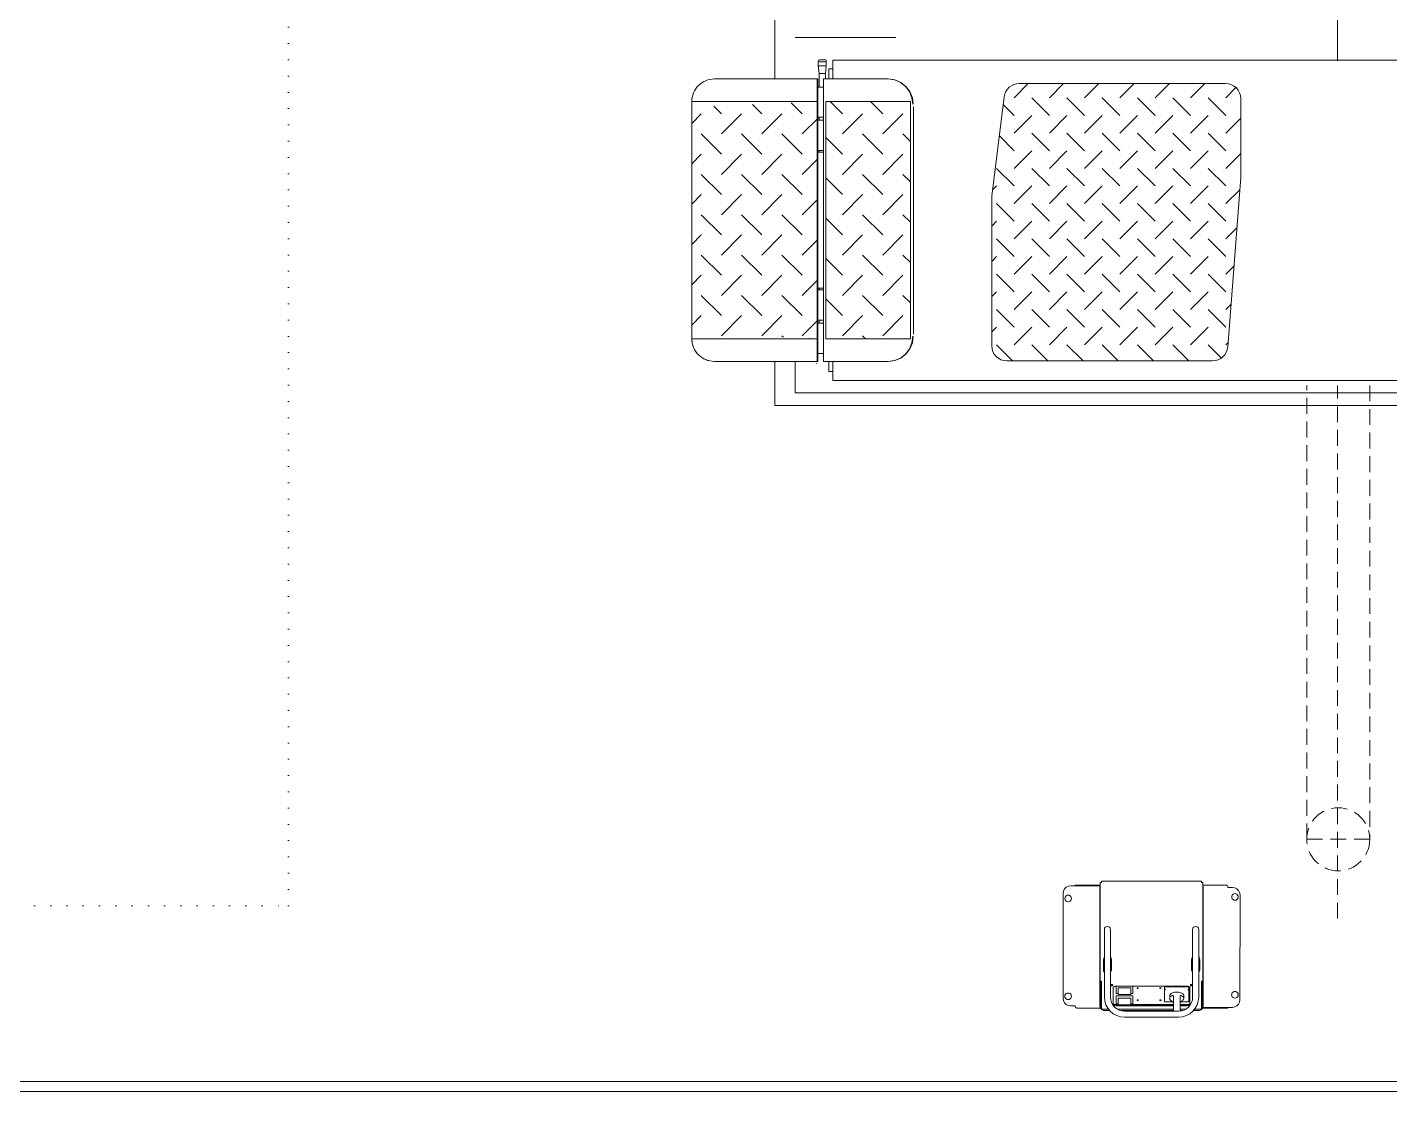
# Model space of a CAD drawing. Extents: x -2598 to 23780, y 0 to 8114.
# Drawn here: x 1207.9 to 1478.2, y 2820 to 3036 of the extents above; entities that cross this region are included whole.
import ezdxf

# ---------------------------------------------------------------- set-up
doc = ezdxf.new("R2010")
doc.units = 0
doc.header["$LTSCALE"] = 25
doc.header["$MEASUREMENT"] = 0
doc.linetypes.add('DOT2', pattern=[0.125, 0, -0.125])
doc.linetypes.add('HIDDEN', pattern=[0.375, 0.25, -0.125])
doc.layers.get('0').update_dxf_attribs({"color": 9, "lineweight": 9})
for name, color, linetype, lineweight in [('01', 9, 'Continuous', 9), ('10', 9, 'Continuous', 9), ('14', 9, 'Continuous', 9), ('20', 9, 'DOT2', 9), ('32-ekipman', 9, 'Continuous', 9), ('35', 9, 'Continuous', 9), ('40', 9, 'Continuous', 9)]:
    doc.layers.add(name, color=color, linetype=linetype, lineweight=lineweight)

# ---------------------------------------------------------------- blocks, each defined once
blk = doc.blocks.new('A$C0F1C398A')
for p, q in [((317.63, 505.5), (317.63, 20.5)), ((251.63, 28), (251.63, 498)), ((315.13, 28), (315.13, 498)), ((259.88, 43.37), (306.88, 43.37)), ((259.88, 26.58), (259.88, 43.37)), ((305.88, 43.96), (260.88, 43.96)), ((260.88, 43.95), (260.88, 43.96)), ((267.76, 43.37), (266.29, 41.9)), ((275.76, 43.37), (274.29, 41.9)), ((283.76, 43.37), (282.29, 41.9)), ((291.76, 43.37), (290.29, 41.9)), ((299.76, 43.37), (298.29, 41.9)), ((305.88, 43.95), (305.88, 43.96)), ((307.68, 43.78), (306.38, 43.95)), ((306.88, 43.37), (306.88, 26.58)), ((262.29, 41.9), (266.29, 37.9)), ((270.29, 41.9), (274.29, 37.9)), ((278.29, 41.9), (282.29, 37.9)), ((290.29, 37.9), (286.29, 41.9)), ((294.29, 41.9), (298.29, 37.9)), ((302.29, 41.9), (306.29, 37.9)), ((306.88, 41.89), (306.85, 42.22)), ((255.55, 40.21), (255.38, 38.93)), ((255.38, 38.93), (255.38, 26.13)), ((262.29, 37.9), (259.88, 35.49)), ((270.29, 37.9), (266.29, 33.9)), ((278.29, 37.9), (274.29, 33.9)), ((286.29, 37.9), (282.29, 33.9)), ((294.29, 37.9), (290.29, 33.9)), ((302.29, 37.9), (298.29, 33.9)), ((311.38, 26.13), (311.38, 38.93)), ((262.29, 33.9), (266.29, 29.9)), ((270.29, 33.9), (274.29, 29.9)), ((278.29, 33.9), (282.29, 29.9)), ((290.29, 29.9), (286.29, 33.9)), ((294.29, 33.9), (298.29, 29.9)), ((302.29, 33.9), (306.29, 29.9)), ((306.88, 34.49), (306.29, 33.9)), ((262.29, 29.9), (259.88, 27.49)), ((270.29, 29.9), (266.97, 26.58)), ((278.29, 29.9), (274.97, 26.58)), ((286.29, 29.9), (282.97, 26.58)), ((294.29, 29.9), (290.97, 26.58)), ((302.29, 29.9), (298.97, 26.58)), ((251.63, 28), (255.38, 28)), ((253.38, 28), (253.38, 27.2)), ((253.38, 27.2), (255.38, 27.2)), ((311.38, 28), (315.13, 28)), ((311.38, 27.2), (313.38, 27.2)), ((313.38, 27.2), (313.38, 28)), ((251.6, 25.3), (251.6, 26.5)), ((252.8, 26.7), (251.8, 26.7)), ((252.8, 25.1), (251.8, 25.1)), ((252, 26.5), (252, 25.3)), ((252.8, 26.7), (254.3, 26.51)), ((252.8, 25.1), (252.8, 26.7)), ((254.3, 25.3), (252.8, 25.1)), ((255.38, 26.51), (254.3, 26.51)), ((254.3, 25.3), (254.3, 26.51)), ((256.98, 25.3), (254.3, 25.3)), ((255.38, 26.13), (311.38, 26.13)), ((255.38, 25), (311.38, 25)), ((255.38, 25), (255.38, 24.92)), ((255.38, 24.9), (311.38, 24.9)), ((255.38, 4.5), (255.38, 24.9)), ((256.98, 26.13), (256.98, 25)), ((306.88, 26.58), (259.88, 26.58)), ((259.88, 0), (259.88, 24.9)), ((262.98, 26.13), (262.98, 25)), ((263.58, 25.3), (262.98, 25.3)), ((263.19, 25), (266.29, 21.9)), ((263.58, 25), (263.58, 26.13)), ((269.58, 25), (269.58, 26.13)), ((269.88, 25.3), (269.58, 25.3)), ((269.88, 26.13), (269.88, 25)), ((271.19, 25), (274.29, 21.9)), ((279.19, 25), (282.29, 21.9)), ((290.29, 21.9), (287.19, 25)), ((295.19, 25), (298.29, 21.9)), ((296.88, 26.13), (296.88, 25)), ((297.18, 25.3), (296.88, 25.3)), ((297.18, 26.13), (297.18, 25)), ((303.18, 26.13), (303.18, 25)), ((303.78, 25.3), (303.18, 25.3)), ((303.18, 25.01), (306.29, 21.9)), ((303.78, 26.13), (303.78, 25)), ((306.88, 24.9), (306.88, 0)), ((309.78, 26.13), (309.78, 25)), ((311.38, 25), (311.38, 24.92)), ((311.38, 24.9), (311.38, 4.5)), ((311.85, 24.71), (311.72, 24.76)), ((262.29, 21.9), (260.11, 19.72)), ((270.29, 21.9), (266.29, 17.9)), ((278.29, 21.9), (274.29, 17.9)), ((286.29, 21.9), (282.29, 17.9)), ((294.29, 21.9), (290.29, 17.9)), ((302.29, 21.9), (298.29, 17.9)), ((306.82, 23.29), (306.82, 23.35)), ((317.63, 20.5), (311.38, 20.5)), ((262.29, 17.9), (266.29, 13.9)), ((270.29, 17.9), (274.29, 13.9)), ((278.29, 17.9), (282.29, 13.9)), ((290.29, 13.9), (286.29, 17.9)), ((294.29, 17.9), (298.29, 13.9)), ((302.29, 17.9), (306.29, 13.9)), ((306.6, 18.21), (306.29, 17.9)), ((262.29, 13.9), (260.44, 12.05)), ((270.29, 13.9), (266.29, 9.9)), ((278.29, 13.9), (274.29, 9.9)), ((286.29, 13.9), (282.29, 9.9)), ((294.29, 13.9), (290.29, 9.9)), ((302.29, 13.9), (298.29, 9.9)), ((262.29, 9.9), (266.29, 5.9)), ((270.29, 9.9), (274.29, 5.9)), ((278.29, 9.9), (282.29, 5.9)), ((290.29, 5.9), (286.29, 9.9)), ((294.29, 9.9), (298.29, 5.9)), ((302.29, 9.9), (306.29, 5.9)), ((262.29, 5.9), (260.77, 4.38)), ((270.29, 5.9), (266.29, 1.9)), ((278.29, 5.9), (274.29, 1.9)), ((286.29, 5.9), (282.29, 1.9)), ((294.29, 5.9), (290.29, 1.9)), ((302.29, 5.9), (298.29, 1.9)), ((259.88, 0), (306.88, 0)), ((262.29, 1.9), (264.19, 0)), ((270.29, 1.9), (272.19, 0)), ((278.29, 1.9), (280.19, 0)), ((288.19, 0), (286.29, 1.9)), ((294.29, 1.9), (296.19, 0)), ((302.29, 1.9), (304.19, 0))]:
    blk.add_line(p, q)
for points in [[(260.38, 43.95), (259.09, 43.78), (257.88, 43.29), (256.85, 42.5), (256.05, 41.48), (255.55, 40.3), (255.38, 39.02)], [(260.38, 43.86), (259.09, 43.69), (257.88, 43.2), (256.85, 42.42), (256.05, 41.4), (255.55, 40.21)], [(311.38, 38.93), (311.21, 40.21), (310.71, 41.4), (309.92, 42.42), (308.88, 43.2), (307.68, 43.69), (306.38, 43.86)], [(311.38, 39.02), (311.21, 40.3), (310.71, 41.48), (309.92, 42.5), (308.88, 43.29), (307.68, 43.78)]]:
    blk.add_lwpolyline(points)
for centre, radius, start, end in [((251.8, 26.5), 0.2, 0, 180), ((251.8, 25.3), 0.2, 180, 0), ((259.88, 4.5), 4.5, 180, 270), ((306.88, 4.5), 4.5, 270, 0)]:
    blk.add_arc(centre, radius, start, end)
blk = doc.blocks.new('p-mek. tesisat-zemin')
for p, q in [((111.63, -644.66), (111.63, -554.12)), ((4, -640), (24, -640)), ((47.44, -651.97), (50.26, -649.15)), ((48.46, -649.15), (89.41, -649.15)), ((54.44, -651.97), (57.26, -649.15)), ((61.44, -651.97), (64.26, -649.15)), ((71.26, -649.15), (68.44, -651.97)), ((75.44, -651.97), (78.26, -649.15)), ((82.44, -651.97), (85.26, -649.15)), ((89.44, -651.97), (91.46, -649.96)), ((43.03, -671.47), (45.48, -651.78)), ((47.44, -655.47), (45.29, -653.32)), ((54.44, -655.47), (50.94, -651.97)), ((61.44, -655.47), (57.94, -651.97)), ((68.44, -655.47), (64.94, -651.97)), ((75.44, -655.47), (71.94, -651.97)), ((82.44, -655.47), (78.94, -651.97)), ((89.44, -655.47), (85.94, -651.97)), ((92.41, -652.15), (92.41, -667.54)), ((47.44, -658.97), (50.94, -655.47)), ((54.44, -658.97), (57.94, -655.47)), ((61.44, -658.97), (64.94, -655.47)), ((68.44, -658.97), (71.94, -655.47)), ((75.44, -658.97), (78.94, -655.47)), ((82.44, -658.97), (85.94, -655.47)), ((92.41, -656.01), (89.44, -658.97)), ((54.44, -662.47), (50.94, -658.97)), ((57.94, -658.97), (61.44, -662.47)), ((68.44, -662.47), (64.94, -658.97)), ((75.44, -662.47), (71.94, -658.97)), ((82.44, -662.47), (78.94, -658.97)), ((89.44, -662.47), (85.94, -658.97)), ((47.44, -662.47), (44.52, -659.54)), ((47.44, -665.97), (50.94, -662.47)), ((54.44, -665.97), (57.94, -662.47)), ((61.44, -665.97), (64.94, -662.47)), ((68.44, -665.97), (71.94, -662.47)), ((75.44, -665.97), (78.94, -662.47)), ((82.44, -665.97), (85.94, -662.47)), ((92.41, -663.01), (89.44, -665.97)), ((47.44, -669.47), (43.94, -665.97)), ((54.44, -669.47), (50.94, -665.97)), ((61.44, -669.47), (57.94, -665.97)), ((68.44, -669.47), (64.94, -665.97)), ((75.44, -669.47), (71.94, -665.97)), ((82.44, -669.47), (78.94, -665.97)), ((89.44, -669.47), (85.94, -665.97)), ((43.19, -670.23), (43.94, -669.47)), ((47.44, -672.97), (50.94, -669.47)), ((54.44, -672.97), (57.94, -669.47)), ((61.44, -672.97), (64.94, -669.47)), ((68.44, -672.97), (71.94, -669.47)), ((75.44, -672.97), (78.94, -669.47)), ((82.44, -672.97), (85.94, -669.47)), ((92.21, -670.2), (89.44, -672.97)), ((92.4, -667.77), (89.82, -701.38)), ((43.01, -701.15), (43.01, -671.84)), ((47.44, -676.47), (43.94, -672.97)), ((54.44, -676.47), (50.94, -672.97)), ((61.44, -676.47), (57.94, -672.97)), ((68.44, -676.47), (64.94, -672.97)), ((75.44, -676.47), (71.94, -672.97)), ((82.44, -676.47), (78.94, -672.97)), ((89.44, -676.47), (85.94, -672.97)), ((43.01, -677.41), (43.94, -676.47)), ((47.44, -679.97), (50.94, -676.47)), ((54.44, -679.97), (57.94, -676.47)), ((61.44, -679.97), (64.94, -676.47)), ((68.44, -679.97), (71.94, -676.47)), ((75.44, -679.97), (78.94, -676.47)), ((82.44, -679.97), (85.94, -676.47)), ((89.44, -679.97), (91.63, -677.78)), ((47.44, -683.47), (43.94, -679.97)), ((54.44, -683.47), (50.94, -679.97)), ((61.44, -683.47), (57.94, -679.97)), ((68.44, -683.47), (64.94, -679.97)), ((75.44, -683.47), (71.94, -679.97)), ((82.44, -683.47), (78.94, -679.97)), ((89.44, -683.47), (85.94, -679.97)), ((43.01, -684.41), (43.94, -683.47)), ((47.44, -686.97), (50.94, -683.47)), ((54.44, -686.97), (57.94, -683.47)), ((61.44, -686.97), (64.94, -683.47)), ((68.44, -686.97), (71.94, -683.47)), ((75.44, -686.97), (78.94, -683.47)), ((82.44, -686.97), (85.94, -683.47)), ((89.44, -686.97), (91.05, -685.37)), ((47.44, -690.47), (43.94, -686.97)), ((54.44, -690.47), (50.94, -686.97)), ((61.44, -690.47), (57.94, -686.97)), ((68.44, -690.47), (64.94, -686.97)), ((75.44, -690.47), (71.94, -686.97)), ((82.44, -690.47), (78.94, -686.97)), ((89.44, -690.47), (85.94, -686.97)), ((43.01, -691.41), (43.94, -690.47)), ((47.44, -693.97), (50.94, -690.47)), ((54.44, -693.97), (57.94, -690.47)), ((61.44, -693.97), (64.94, -690.47)), ((68.44, -693.97), (71.94, -690.47)), ((75.44, -693.97), (78.94, -690.47)), ((82.44, -693.97), (85.94, -690.47)), ((47.44, -697.47), (43.94, -693.97)), ((54.44, -697.47), (50.94, -693.97)), ((61.44, -697.47), (57.94, -693.97)), ((68.44, -697.47), (64.94, -693.97)), ((75.44, -697.47), (71.94, -693.97)), ((82.44, -697.47), (78.94, -693.97)), ((89.44, -697.47), (85.94, -693.97)), ((89.44, -693.97), (90.47, -692.95)), ((43.01, -698.41), (43.94, -697.47)), ((47.44, -700.97), (50.94, -697.47)), ((54.44, -700.97), (57.94, -697.47)), ((61.44, -700.97), (64.94, -697.47)), ((68.44, -700.97), (71.94, -697.47)), ((75.44, -700.97), (78.94, -697.47)), ((82.44, -700.97), (85.94, -697.47)), ((47.12, -704.15), (43.94, -700.97)), ((54.12, -704.15), (50.94, -700.97)), ((61.12, -704.15), (57.94, -700.97)), ((68.12, -704.15), (64.94, -700.97)), ((75.12, -704.15), (71.94, -700.97)), ((82.12, -704.15), (78.94, -700.97)), ((88.57, -703.6), (85.94, -700.97)), ((89.44, -700.97), (89.89, -700.53)), ((46.01, -704.15), (86.83, -704.15)), ((59.56, -808.07), (64.51, -808.07)), ((59.56, -808.22), (59.56, -808.07)), ((64.51, -832.37), (64.51, -807.57)), ((64.81, -807.57), (64.51, -807.57)), ((64.81, -807.27), (64.81, -807.57)), ((84.61, -807.27), (64.81, -807.27)), ((84.61, -807.57), (84.61, -807.27)), ((84.91, -807.57), (84.61, -807.57)), ((84.91, -832.37), (84.91, -807.57)), ((89.41, -808.07), (84.91, -808.07)), ((57.16, -809.72), (57.16, -830.52)), ((57.95, -810.1), (58.16, -810.07)), ((58.67, -808.22), (58.17, -808.3)), ((59.34, -808.22), (58.67, -808.22)), ((59.53, -808.22), (59.34, -808.22)), ((64.49, -808.25), (59.53, -808.22)), ((59.57, -808.22), (64.49, -808.22)), ((64.46, -808.47), (64.46, -831.97)), ((84.96, -831.97), (84.96, -808.47)), ((89.93, -808.52), (89.85, -808.52)), ((90.76, -808.52), (89.93, -808.52)), ((91.04, -809.8), (91.26, -809.77)), ((92.25, -830.82), (92.26, -810.02)), ((58.38, -811.33), (58.16, -811.37)), ((91.47, -811.03), (91.26, -811.07)), ((65.36, -816.87), (65.36, -830.27)), ((66.56, -816.87), (66.56, -830.27)), ((82.86, -830.27), (82.86, -816.87)), ((84.06, -830.27), (84.06, -816.88)), ((65.36, -822.07), (65.16, -822.96)), ((65.36, -822.97), (65.16, -822.97)), ((65.16, -822.97), (65.16, -824.87)), ((66.76, -822.97), (66.56, -822.07)), ((66.76, -822.97), (66.56, -822.97)), ((66.76, -822.97), (66.76, -824.87)), ((82.86, -822.07), (82.66, -822.96)), ((82.66, -822.97), (82.86, -822.97)), ((82.66, -824.87), (82.66, -822.97)), ((84.26, -822.97), (84.06, -822.07)), ((84.06, -822.97), (84.26, -822.97)), ((84.26, -824.87), (84.26, -822.97)), ((57.95, -829.5), (58.16, -829.47)), ((64.51, -827.1), (64.81, -827.1)), ((64.71, -832.37), (64.71, -827.1)), ((64.81, -827.1), (64.81, -832.67)), ((66.75, -827.88), (66.67, -827.88)), ((67.11, -831.71), (67.11, -828.39)), ((67.61, -828.12), (81.81, -828.12)), ((67.71, -828.12), (67.71, -829.57)), ((68.11, -829.58), (67.72, -829.58)), ((68.11, -829.73), (68.11, -828.49)), ((68.16, -828.46), (70.56, -828.46)), ((70.61, -829.73), (70.61, -828.49)), ((71, -829.58), (70.61, -829.58)), ((71.01, -828.12), (71.01, -829.57)), ((77.31, -828.25), (82.11, -828.25)), ((77.31, -831.16), (77.31, -828.25)), ((82.11, -831.16), (82.11, -828.25)), ((82.31, -828.39), (82.31, -831.71)), ((82.5, -827.85), (82.46, -827.82)), ((82.75, -827.88), (82.67, -827.88)), ((84.61, -832.67), (84.61, -827.1)), ((84.61, -827.1), (84.91, -827.1)), ((84.71, -832.37), (84.71, -827.1)), ((91.04, -829.2), (91.25, -829.17)), ((58.37, -830.73), (58.16, -830.77)), ((58.66, -832.02), (59.48, -832.02)), ((59.48, -832.02), (59.57, -832.02)), ((64.51, -832.37), (64.71, -832.37)), ((67.11, -831.54), (67.13, -831.63)), ((68.11, -831.72), (67.46, -831.72)), ((79.06, -831.81), (67.61, -831.81)), ((79.06, -831.98), (67.61, -831.98)), ((71.01, -830.02), (67.71, -830.02)), ((67.71, -830.02), (67.71, -831.6)), ((68.11, -831.61), (67.72, -831.61)), ((68.11, -831.76), (68.11, -830.52)), ((68.16, -829.78), (70.56, -829.78)), ((68.16, -830.49), (70.56, -830.49)), ((68.16, -831.81), (70.56, -831.81)), ((70.57, -829.78), (70.56, -829.78)), ((70.57, -831.8), (70.56, -831.81)), ((70.61, -831.76), (70.61, -830.52)), ((71, -831.61), (70.61, -831.61)), ((79.06, -831.72), (70.61, -831.72)), ((71.01, -830.02), (71.01, -831.6)), ((77.4, -831.25), (78.96, -831.25)), ((78.31, -830.04), (78.31, -830.55)), ((79.06, -830.14), (79.06, -833.07)), ((80.36, -830.14), (80.36, -833.04)), ((81.96, -831.72), (80.36, -831.72)), ((81.81, -831.81), (80.36, -831.81)), ((81.81, -831.98), (80.36, -831.98)), ((80.45, -831.25), (82.01, -831.25)), ((81.11, -830.04), (81.11, -830.55)), ((84.91, -832.37), (84.71, -832.37)), ((84.91, -832.29), (89.89, -832.32)), ((89.84, -832.32), (84.91, -832.32)), ((89.86, -832.32), (89.86, -832.47)), ((89.89, -832.32), (90.08, -832.32)), ((90.08, -832.32), (90.75, -832.32)), ((90.75, -832.32), (91.24, -832.23)), ((91.47, -830.43), (91.25, -830.47)), ((60.01, -832.47), (64.59, -832.47)), ((64.81, -832.67), (66.16, -832.67)), ((65.46, -832.97), (66.42, -832.97)), ((67.92, -832.67), (79.06, -832.67)), ((68.66, -832.97), (79.06, -832.97)), ((69.36, -833.07), (80.06, -833.07)), ((69.36, -834.27), (80.06, -834.27)), ((80.36, -832.67), (81.49, -832.67)), ((80.36, -832.97), (80.76, -832.97)), ((83, -832.97), (83.96, -832.97)), ((83.25, -832.67), (84.61, -832.67)), ((89.86, -832.47), (84.82, -832.47))]:
    blk.add_line(p, q)
blk.add_lwpolyline([(0, -499.75), (0, -488), (0, -499.75), (-12, -499.75, 0.414214), (-16.5, -504.25), (-16.5, -551.25, 0.41421), (-12, -555.75), (0, -555.75), (0, -565), (20, -565), (20, -636), (0, -636), (0, -648.26), (-12, -648.25, 0.414593), (-16.5, -652.75), (-16.5, -699.75, 0.414214), (-12, -704.25), (0, -704.25), (0, -713), (493, -713)], format="xyb")
for points in [[(89.85, -808.52), (89.83, -808.38), (89.76, -808.25), (89.67, -808.15), (89.55, -808.09), (89.41, -808.07)], [(58.17, -808.3), (57.78, -808.5), (57.45, -808.83), (57.24, -809.25), (57.16, -809.72)], [(58.16, -811.37), (57.96, -811.33), (57.78, -811.24), (57.64, -811.1), (57.55, -810.92), (57.51, -810.72), (57.55, -810.52), (57.64, -810.33), (57.78, -810.19), (57.95, -810.1)], [(58.16, -810.07), (58.37, -810.1), (58.55, -810.19), (58.69, -810.33), (58.78, -810.52), (58.81, -810.72), (58.78, -810.92), (58.69, -811.1), (58.55, -811.24), (58.38, -811.33)], [(91.26, -811.07), (91.06, -811.04), (90.88, -810.94), (90.73, -810.8), (90.64, -810.62), (90.61, -810.42), (90.64, -810.22), (90.73, -810.04), (90.88, -809.89), (91.04, -809.8)], [(92.26, -810.02), (92.18, -809.55), (91.97, -809.14), (91.64, -808.8), (91.22, -808.59), (90.76, -808.52)], [(91.26, -809.77), (91.46, -809.8), (91.64, -809.89), (91.78, -810.04), (91.88, -810.22), (91.91, -810.42), (91.88, -810.62), (91.78, -810.8), (91.64, -810.94), (91.47, -811.03)], [(58.16, -830.77), (57.96, -830.73), (57.78, -830.64), (57.63, -830.5), (57.54, -830.32), (57.51, -830.12), (57.54, -829.92), (57.63, -829.73), (57.78, -829.59), (57.95, -829.5)], [(58.16, -829.47), (58.36, -829.5), (58.54, -829.59), (58.68, -829.73), (58.78, -829.92), (58.81, -830.12), (58.78, -830.32), (58.68, -830.5), (58.54, -830.64), (58.37, -830.73)], [(66.56, -827.77), (66.59, -827.76), (66.71, -827.74)], [(66.67, -827.88), (66.59, -827.87), (66.56, -827.86)], [(66.71, -827.9), (66.59, -827.88), (66.56, -827.87)], [(66.71, -828.07), (66.59, -828.05), (66.56, -828.04)], [(66.71, -827.74), (66.82, -827.76), (66.92, -827.79), (66.99, -827.84), (67.01, -827.9)], [(66.96, -827.82), (66.92, -827.85), (66.82, -827.88), (66.71, -827.9)], [(67.01, -827.9), (66.99, -827.97), (66.92, -828.02), (66.82, -828.05), (66.71, -828.07)], [(66.94, -827.81), (66.94, -827.82), (66.89, -827.85), (66.82, -827.87), (66.75, -827.88)], [(67.61, -828.12), (67.45, -828.13), (67.31, -828.17), (67.2, -828.23), (67.13, -828.3), (67.11, -828.39)], [(67.71, -828.23), (67.71, -828.24), (67.71, -828.24), (67.72, -828.25), (67.72, -828.26), (67.73, -828.26)], [(67.71, -829.57), (67.71, -829.58), (67.71, -829.58), (67.72, -829.58), (67.72, -829.58)], [(67.72, -829.58), (67.72, -829.58), (67.73, -829.58)], [(68.16, -828.46), (68.14, -828.47), (68.13, -828.47), (68.12, -828.47), (68.11, -828.48), (68.11, -828.49)], [(70.61, -828.49), (70.61, -828.48), (70.6, -828.47), (70.59, -828.47), (70.57, -828.47), (70.56, -828.46)], [(71.01, -828.23), (71.01, -828.24), (71, -828.24), (71, -828.25), (70.99, -828.26), (70.99, -828.26)], [(71, -829.58), (70.99, -829.58), (70.99, -829.58)], [(71.01, -829.57), (71.01, -829.58), (71, -829.58), (71, -829.58), (71, -829.58)], [(71.83, -828.51), (71.83, -828.49), (71.85, -828.47), (71.87, -828.45), (71.91, -828.44), (71.96, -828.44)], [(71.96, -828.58), (71.91, -828.57), (71.87, -828.56), (71.85, -828.54), (71.83, -828.52), (71.83, -828.51)], [(71.96, -828.44), (72, -828.44), (72.04, -828.45), (72.07, -828.47), (72.09, -828.49), (72.09, -828.51)], [(72.09, -828.51), (72.09, -828.52), (72.07, -828.54), (72.04, -828.56), (72, -828.57), (71.96, -828.58)], [(76.33, -828.51), (76.33, -828.49), (76.35, -828.47), (76.37, -828.45), (76.41, -828.44), (76.46, -828.44)], [(76.46, -828.58), (76.41, -828.57), (76.37, -828.56), (76.35, -828.54), (76.33, -828.52), (76.33, -828.51)], [(76.46, -828.44), (76.5, -828.44), (76.54, -828.45), (76.57, -828.47), (76.59, -828.49), (76.59, -828.51)], [(76.59, -828.51), (76.59, -828.52), (76.57, -828.54), (76.54, -828.56), (76.5, -828.57), (76.46, -828.58)], [(77.51, -828.86), (77.46, -828.83), (77.41, -828.79), (77.37, -828.75), (77.35, -828.71), (77.32, -828.66), (77.31, -828.62), (77.31, -828.59)], [(79.93, -829.3), (79.71, -829.29), (79.49, -829.3), (79.28, -829.33), (79.07, -829.38), (78.89, -829.44), (78.72, -829.51), (78.58, -829.6), (78.46, -829.7), (78.38, -829.81)], [(81.11, -830.04), (81.09, -829.93), (81.04, -829.81), (80.96, -829.7), (80.84, -829.6), (80.7, -829.51), (80.53, -829.44), (80.34, -829.38), (80.14, -829.33), (79.93, -829.3)], [(82.31, -828.39), (82.28, -828.3), (82.21, -828.23), (82.1, -828.17), (81.96, -828.13), (81.81, -828.12)], [(81.91, -828.86), (81.96, -828.83), (82.01, -828.79), (82.04, -828.75), (82.07, -828.71), (82.09, -828.66), (82.1, -828.62), (82.11, -828.59)], [(82.41, -827.9), (82.43, -827.84), (82.5, -827.79), (82.59, -827.76), (82.71, -827.74)], [(82.71, -828.07), (82.59, -828.05), (82.5, -828.02), (82.43, -827.97), (82.41, -827.9)], [(82.67, -827.88), (82.59, -827.87), (82.53, -827.85), (82.48, -827.82), (82.47, -827.81)], [(82.71, -827.9), (82.59, -827.88), (82.5, -827.85)], [(82.71, -827.74), (82.82, -827.76), (82.86, -827.77)], [(82.86, -827.87), (82.82, -827.88), (82.71, -827.9)], [(82.86, -828.04), (82.82, -828.05), (82.71, -828.07)], [(82.86, -827.86), (82.82, -827.87), (82.75, -827.88)], [(91.25, -830.47), (91.05, -830.44), (90.87, -830.34), (90.73, -830.2), (90.63, -830.02), (90.6, -829.82), (90.63, -829.62), (90.73, -829.44), (90.87, -829.29), (91.04, -829.2)], [(91.25, -829.17), (91.45, -829.2), (91.63, -829.29), (91.78, -829.44), (91.87, -829.62), (91.9, -829.82), (91.87, -830.02), (91.78, -830.2), (91.63, -830.34), (91.47, -830.43)], [(57.16, -830.52), (57.23, -830.98), (57.44, -831.4), (57.78, -831.73), (58.19, -831.94), (58.66, -832.02)], [(59.57, -832.02), (59.59, -832.16), (59.65, -832.28), (59.75, -832.38), (59.87, -832.45), (60.01, -832.47)], [(67.11, -831.71), (67.13, -831.79), (67.2, -831.87), (67.31, -831.93), (67.45, -831.97), (67.61, -831.98)], [(67.13, -831.63), (67.2, -831.7), (67.31, -831.76), (67.45, -831.8), (67.61, -831.81)], [(67.46, -831.72), (67.3, -831.71), (67.18, -831.68)], [(67.71, -830.26), (67.71, -830.26), (67.71, -830.27), (67.72, -830.28), (67.72, -830.28), (67.73, -830.29)], [(67.71, -831.6), (67.71, -831.6), (67.71, -831.61), (67.72, -831.61), (67.72, -831.61)], [(67.72, -831.61), (67.72, -831.61), (67.73, -831.61)], [(68.11, -829.73), (68.11, -829.74), (68.11, -829.75), (68.12, -829.76), (68.13, -829.77), (68.15, -829.78), (68.16, -829.78)], [(68.16, -830.49), (68.14, -830.49), (68.13, -830.5), (68.12, -830.5), (68.11, -830.51), (68.11, -830.52)], [(68.11, -831.76), (68.11, -831.77), (68.11, -831.78), (68.12, -831.79), (68.13, -831.8), (68.15, -831.8), (68.16, -831.81)], [(70.61, -830.52), (70.61, -830.51), (70.6, -830.5), (70.59, -830.5), (70.57, -830.49), (70.56, -830.49)], [(70.61, -829.73), (70.61, -829.74), (70.6, -829.75), (70.59, -829.76), (70.58, -829.77), (70.57, -829.78)], [(70.61, -831.76), (70.61, -831.77), (70.6, -831.78), (70.59, -831.79), (70.58, -831.8), (70.57, -831.8)], [(71.01, -830.26), (71.01, -830.26), (71, -830.27), (71, -830.28), (70.99, -830.28), (70.99, -830.29)], [(71, -831.61), (70.99, -831.61), (70.99, -831.61)], [(71.01, -831.6), (71.01, -831.6), (71, -831.61), (71, -831.61), (71, -831.61)], [(71.83, -830.92), (71.83, -830.91), (71.85, -830.88), (71.87, -830.87), (71.91, -830.85), (71.96, -830.85)], [(71.96, -830.99), (71.91, -830.98), (71.87, -830.97), (71.85, -830.95), (71.83, -830.93), (71.83, -830.92)], [(71.96, -830.85), (72, -830.85), (72.04, -830.87), (72.07, -830.88), (72.09, -830.91), (72.09, -830.92)], [(72.09, -830.92), (72.09, -830.93), (72.07, -830.95), (72.04, -830.97), (72, -830.98), (71.96, -830.99)], [(76.33, -830.92), (76.33, -830.91), (76.35, -830.88), (76.37, -830.87), (76.41, -830.85), (76.46, -830.85)], [(76.46, -830.99), (76.41, -830.98), (76.37, -830.97), (76.35, -830.95), (76.33, -830.93), (76.33, -830.92)], [(76.46, -830.85), (76.5, -830.85), (76.54, -830.87), (76.57, -830.88), (76.59, -830.91), (76.59, -830.92)], [(76.59, -830.92), (76.59, -830.93), (76.57, -830.95), (76.54, -830.97), (76.5, -830.98), (76.46, -830.99)], [(77.4, -831.25), (77.37, -831.25), (77.35, -831.24), (77.32, -831.22), (77.31, -831.19), (77.31, -831.16)], [(77.51, -831.22), (77.46, -831.25), (77.41, -831.25), (77.4, -831.25)], [(78.38, -829.81), (78.33, -829.93), (78.31, -830.04)], [(78.76, -830), (78.63, -830.07), (78.51, -830.16), (78.43, -830.25), (78.36, -830.35), (78.32, -830.45), (78.31, -830.55)], [(78.31, -830.55), (78.32, -830.65), (78.36, -830.75), (78.43, -830.85), (78.51, -830.94), (78.63, -831.03), (78.76, -831.1)], [(78.76, -830), (78.83, -829.97), (78.9, -829.97), (78.95, -829.98), (79, -830), (79.03, -830.04), (79.05, -830.09), (79.06, -830.14)], [(78.76, -831.1), (78.83, -831.14), (78.9, -831.19), (78.95, -831.24), (79, -831.3), (79.03, -831.36), (79.05, -831.41), (79.06, -831.47)], [(80.66, -830), (80.59, -829.97), (80.52, -829.97), (80.46, -829.98), (80.42, -830), (80.39, -830.04), (80.37, -830.09), (80.36, -830.14)], [(80.66, -831.1), (80.59, -831.14), (80.52, -831.19), (80.46, -831.24), (80.42, -831.3), (80.39, -831.36), (80.37, -831.41), (80.36, -831.47)], [(81.11, -830.55), (81.1, -830.45), (81.06, -830.35), (80.99, -830.25), (80.9, -830.16), (80.79, -830.07), (80.66, -830)], [(80.66, -831.1), (80.79, -831.03), (80.9, -830.94), (80.99, -830.85), (81.06, -830.75), (81.1, -830.65), (81.11, -830.55)], [(81.81, -831.81), (81.96, -831.8), (82.1, -831.76), (82.21, -831.7)], [(81.81, -831.98), (81.96, -831.97), (82.1, -831.93), (82.21, -831.87), (82.28, -831.79), (82.31, -831.71)], [(81.91, -831.22), (81.96, -831.25), (82.01, -831.25), (82.02, -831.25)], [(82.24, -831.68), (82.11, -831.71), (81.96, -831.72)], [(82.02, -831.25), (82.04, -831.25), (82.07, -831.24), (82.09, -831.22), (82.1, -831.19), (82.11, -831.16)], [(82.21, -831.7), (82.28, -831.63), (82.31, -831.54)], [(91.24, -832.23), (91.63, -832.03), (91.96, -831.7), (92.18, -831.28), (92.25, -830.82)]]:
    blk.add_lwpolyline(points)
for centre, radius, start, end in [((48.46, -652.15), 3, 90, 172.9057), ((89.41, -652.15), 3, 360, 90), ((89.41, -667.54), 3, 355.6127, 360), ((46.01, -671.84), 3, 172.9076, 180), ((46.01, -701.15), 3, 180, 270), ((86.83, -701.15), 3, 270, 355.6146), ((65.46, -808.47), 1, 162.6241, 180), ((83.96, -808.47), 1, 0, 17.3759), ((65.96, -816.87), 0.6, 0, 180), ((83.46, -816.87), 0.6, 0, 180), ((65.96, -824.87), 0.8, 180, 221.4517), ((65.96, -824.87), 0.8, 318.5483, 0), ((83.46, -824.87), 0.8, 180, 221.4517), ((83.46, -824.87), 0.8, 318.6203, 0), ((65.46, -831.97), 1, 180, 197.3759), ((65.46, -831.97), 1, 203.7864, 270), ((69.36, -830.27), 4, 180, 270), ((69.36, -830.27), 2.8, 180, 270), ((80.06, -830.27), 2.8, 270, 0), ((80.06, -830.27), 4, 270, 0), ((83.96, -831.97), 1, 270, 336.2136), ((83.96, -831.97), 1, 342.6241, 0)]:
    blk.add_arc(centre, radius, start, end)
at = {"layer": '20', "linetype": 'HIDDEN', "ltscale": 0.5}
for p, q in [((105.5, -799), (105.5, -709)), ((111.63, -814.72), (111.63, -709)), ((118, -709), (118, -799)), ((118, -799), (105.5, -799))]:
    blk.add_line(p, q, dxfattribs=at)
blk.add_circle((111.75, -799), 6.25, dxfattribs=at)
at = {"layer": '40', "rotation": 270}
blk.add_blockref('A$C0F1C398A', (-16.5, -392.87), dxfattribs=at)
blk = doc.blocks.new('p-seksiyonel-5851')
at = {"layer": '20'}
blk.add_lwpolyline([(-316.7, -1.22), (-316.7, -67.69), (99.99, -67.69), (99.99, -1.22)], dxfattribs=at)
blk = doc.blocks.new('p-zemin kat')
at = {"layer": '01'}
blk.add_lwpolyline([(1222.5, 2515), (1757.5, 2515), (1757.5, 2430), (1962.5, 2430), (1962.5, 2390), (1717.5, 2390), (1717.5, 2475), (1212.5, 2475), (1212.5, 2390), (1162.5, 2390), (1162.5, 2515), (1162.5, 2825), (1962.5, 2825), (1962.5, 2785), (1212.5, 2785), (1212.5, 2515)], close=True, dxfattribs=at)
at = {"layer": '14'}
blk.add_lwpolyline([(1964.5, 2580), (1964.5, 2657), (1945.5, 2657), (1945.5, 2627), (1759.5, 2627), (1759.5, 2657), (1740.5, 2657), (1740.5, 2517), (1214.5, 2517), (1214.5, 2783), (1740.5, 2783), (1740.5, 2763), (1759.5, 2763), (1759.5, 2783), (1945.5, 2783), (1945.5, 2763), (1964.5, 2763), (1964.5, 2827), (1184.5, 2827), (1184.5, 2870), (1182.5, 2870)], dxfattribs=at)
at = {"rotation": 90}
blk.add_blockref('p-seksiyonel-5851', (1192.01, 3178.54), dxfattribs=at)

msp = doc.modelspace()

# ---------------------------------------------------------------- linework, layer by layer
at = {"layer": '35'}
msp.add_lwpolyline([(1184.5, 2827), (1964.5, 2827), (1964.5, 2827), (2200.5, 2827), (2200.5, 3863), (1964.5, 3863), (1964.5, 3803), (1880.5, 3803), (1880.5, 3863), (1264.5, 3863), (1264.5, 3803), (1184.5, 3803)], close=True, dxfattribs=at)

# ---------------------------------------------------------------- block references
at = {"layer": '10'}
msp.add_blockref('p-zemin kat', (0, 0), dxfattribs=at)
at = {"layer": '32-ekipman'}
msp.add_blockref('p-mek. tesisat-zemin', (1356.21, 3674), dxfattribs=at)

doc.saveas('drawing.dxf')
